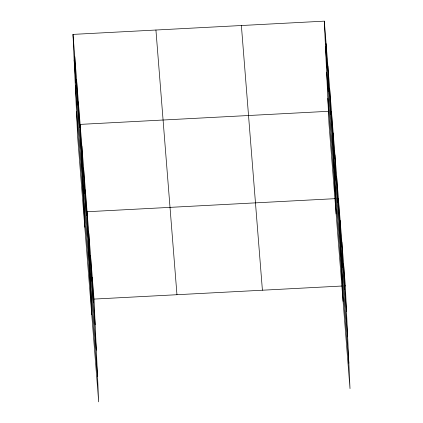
<?xml version="1.0" encoding="UTF-8"?>
<svg xmlns="http://www.w3.org/2000/svg" width="423" height="423" viewBox="0 0 423 423"><rect width="100%" height="100%" fill="white"/><g stroke="black" fill="none" stroke-linecap="round" stroke-linejoin="round"><path stroke-width="0.63" d="M72.989 34.395L94.017 299.087L98.686 401.85L77.658 137.158L72.989 34.395L324.314 21.15L345.342 285.842L350.011 388.605L328.983 123.913L324.314 21.15M328.174 111.318L80.143 124.388L84.806 227.156M335.111 198.667L87.08 211.738L91.743 314.5M337.089 198.561L338.405 198.493L343.069 301.255M94.017 299.087L342.054 286.017M344.026 285.911L345.342 285.842M325.477 46.731L346.506 311.418M326.635 72.201L347.658 336.893M327.825 98.443L348.853 363.135M241.38 25.523L262.408 290.21M155.928 30.022L176.957 294.715M74.152 59.976L95.18 324.668M75.31 85.446L96.338 350.138M76.5 111.688L97.528 376.38M343.608 264.005L344.771 289.581M341.874 242.168L343.037 267.748M340.14 220.33L341.298 245.911M336.671 176.655L337.829 202.236M334.937 154.818L336.095 180.399M333.197 132.981L334.36 158.562M331.463 111.143L336.132 213.906M329.676 88.645L330.839 114.226M327.888 66.147L329.052 91.728M326.101 43.648L327.265 69.229M92.283 277.25L93.446 302.831M90.548 255.413L91.712 280.994M88.814 233.575L89.977 259.156M85.346 189.901L86.504 215.481M83.611 168.063L84.769 193.644M81.877 146.226L83.035 171.807M78.35 101.89L79.513 127.471M76.563 79.392L77.726 104.973M74.776 56.894L75.939 82.474"/></g></svg>
